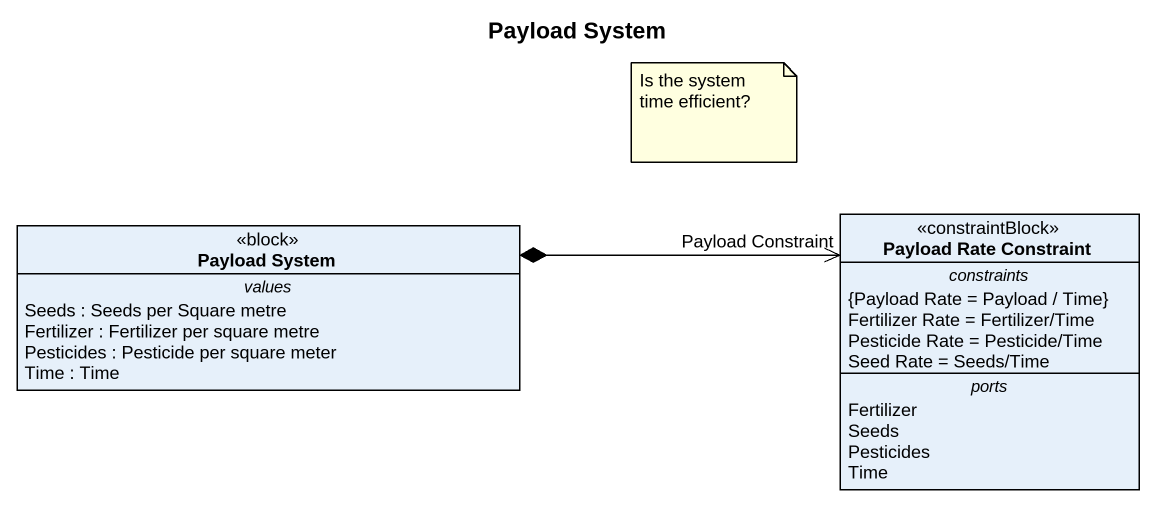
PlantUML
@startuml
title Payload System
hide circle
hide empty members
class "Payload System" as Payload_System <<block>> {
  -- values --
  Seeds : Seeds per Square metre
  Fertilizer : Fertilizer per square metre
  Pesticides : Pesticide per square meter
  Time : Time
}
class "Payload Rate Constraint" as Payload_Rate_Constraint <<constraintBlock>> {
  -- constraints --
  {Payload Rate = Payload / Time}
  Fertilizer Rate = Fertilizer/Time
  Pesticide Rate = Pesticide/Time
  Seed Rate = Seeds/Time
  -- ports --
  Fertilizer
  Seeds
  Pesticides
  Time
}
Payload_System *-right-> "Payload Constraint" Payload_Rate_Constraint
note as N1
  Is the system time efficient?
end note
@enduml
